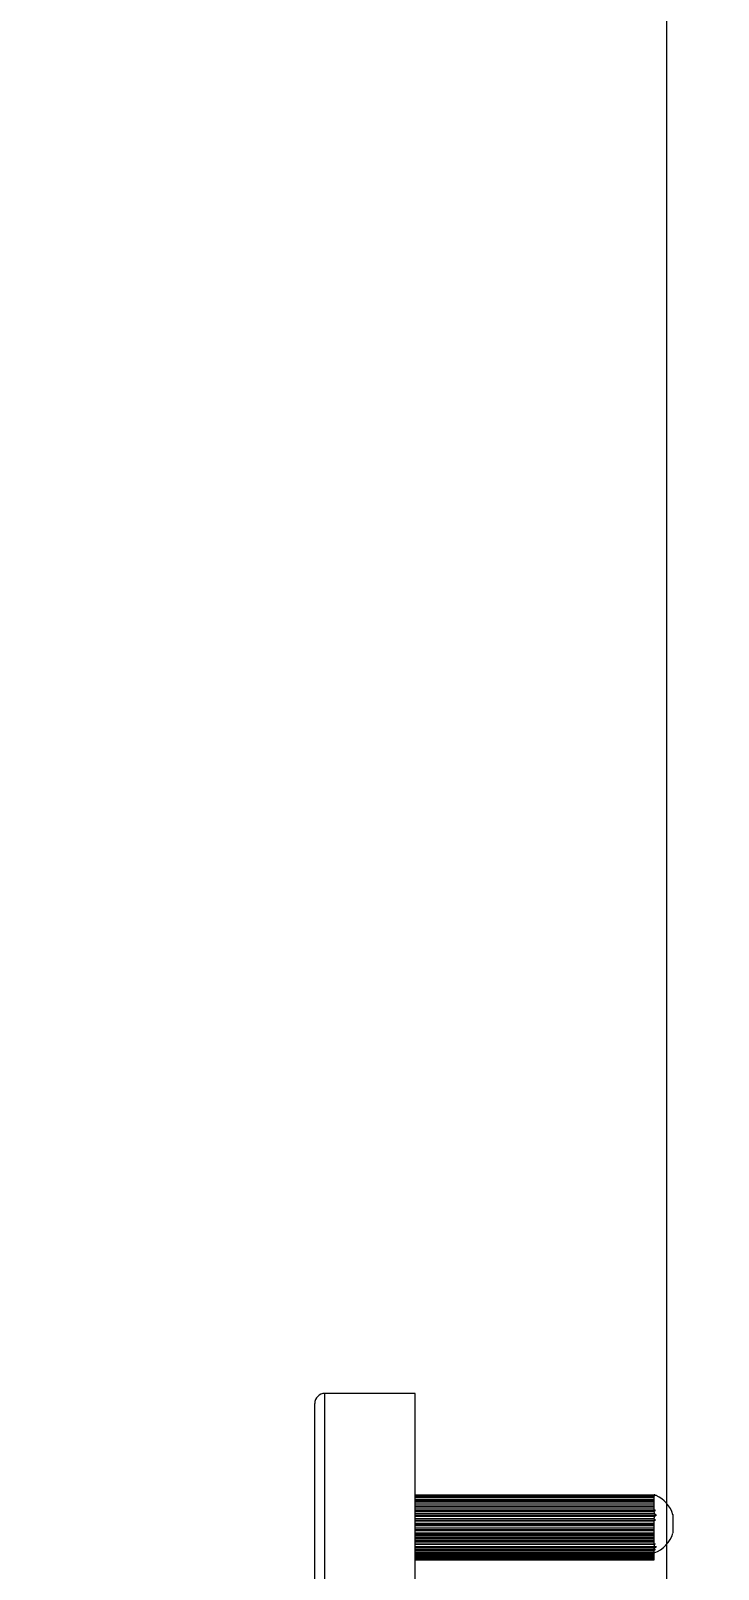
# Model space of a CAD drawing. Extents: x 3274 to 6433, y 0 to 2315.
# Drawn here: x 5386 to 5454.6, y 1214.8 to 1368.2 of the extents above; entities that cross this region are included whole.
import ezdxf

# ---------------------------------------------------------------- set-up
doc = ezdxf.new("R2010")
doc.units = 0
doc.header["$LTSCALE"] = 4
doc.header["$MEASUREMENT"] = 0
doc.header["$PDMODE"] = 3
doc.header["$PDSIZE"] = -10
doc.layers.get('0').update_dxf_attribs({"linetype": 'CONTINUOUS'})
doc.layers.get('DEFPOINTS').update_dxf_attribs({"linetype": 'CONTINUOUS'})
doc.layers.add('1', color=7, linetype='CONTINUOUS', true_color=0xffffff)
doc.layers.add('치수선', color=7, linetype='CONTINUOUS', lineweight=20)
doc.styles.add('Daelim Dimension', font='NanumGothic.ttf')
doc.dimstyles.new('DEFAULT', dxfattribs={"dimscale": 2, "dimtxt": 2, "dimasz": 2, "dimexe": 0, "dimexo": 2, "dimgap": 1, "dimtad": 1, "dimdec": 1, "dimzin": 9, "dimdsep": 46, "dimtxsty": 'Daelim Dimension', "dimcen": 0.5, "dimclrd": 252, "dimclre": 252, "dimclrt": 3, "dimadec": 1, "dimazin": 0, "dimtfac": 1, "dimtdec": 1, "dimtix": 1, "dimtmove": 0, "dimatfit": 3, "dimfxl": 1, "dimtolj": 1, "dimtzin": 1, "dimlwd": 9, "dimlwe": 9, "dimarcsym": 0})

# ---------------------------------------------------------------- blocks, each defined once
blk = doc.blocks.new('*D7')
at = {"color": 5, "lineweight": 9, "ltscale": 0.5, "transparency": 16777216}
for p, q in [((5311.35, 1470.14), (5679.88, 1470.14)), ((5677.88, 454.87), (5677.88, 1462.14)), ((5485.69, 446.87), (5679.88, 446.87))]:
    blk.add_line(p, q, dxfattribs=at)
at = {"color": 5, "ltscale": 0.5, "transparency": 16777216}
for points in [[(5676.54, 1462.14), (5679.21, 1462.14), (5677.88, 1470.14)], [(5676.54, 454.87), (5679.21, 454.87), (5677.88, 446.87)]]:
    blk.add_solid(points, dxfattribs=at)
at = {"layer": 'DEFPOINTS', "color": 0, "ltscale": 0.5, "transparency": 16777216}
for p in [(5307.35, 1470.14), (5677.88, 1470.14), (5481.69, 446.87)]:
    blk.add_point(p, dxfattribs=at)
at = {"color": 7, "ltscale": 0.5, "transparency": 16777216, "insert": (5662.17, 958.51), "char_height": 20, "attachment_point": 5, "rotation": 90, "style": 'Daelim Dimension'}
blk.add_mtext('\\A1;(1140)', dxfattribs=at)

msp = doc.modelspace()

# ---------------------------------------------------------------- linework, layer by layer
at = {"layer": '1', "color": 7, "linetype": 'Continuous', "lineweight": 18}
for p, q in [((5414.35, 1204.87), (5414.35, 1231.37)), ((5424.35, 1232.37), (5415.35, 1232.37)), ((5424.35, 1204.87), (5424.35, 1232.37)), ((5424.35, 1222.28), (5448.19, 1222.28)), ((5448.19, 1222.14), (5448.19, 1222.28)), ((5424.35, 1222.13), (5448.19, 1222.13)), ((5448.19, 1221.66), (5424.35, 1221.66)), ((5424.35, 1221.18), (5448.19, 1221.18)), ((5424.35, 1220.71), (5448.31, 1220.71)), ((5448.19, 1222.13), (5448.19, 1222.14)), ((5448.19, 1222.13), (5448.19, 1222.13)), ((5448.19, 1222), (5448.19, 1222.13)), ((5448.19, 1221.83), (5448.19, 1222)), ((5448.19, 1221.66), (5448.19, 1221.83)), ((5448.19, 1221.53), (5448.19, 1221.66)), ((5448.19, 1221.36), (5448.19, 1221.53)), ((5448.19, 1221.18), (5448.19, 1221.36)), ((5448.19, 1221.05), (5448.19, 1221.18)), ((5448.19, 1220.88), (5448.19, 1221.05)), ((5448.19, 1220.76), (5448.19, 1220.88)), ((5448.19, 1220.58), (5448.19, 1220.64)), ((5424.35, 1220.23), (5448.4, 1220.23)), ((5424.35, 1219.75), (5448.3, 1219.75)), ((5448.19, 1219.28), (5424.35, 1219.28)), ((5448.19, 1220.55), (5448.19, 1220.58)), ((5448.19, 1219.92), (5448.19, 1219.94)), ((5448.19, 1219.85), (5448.19, 1219.92)), ((5448.19, 1219.63), (5448.19, 1219.73)), ((5448.19, 1219.44), (5448.19, 1219.63)), ((5448.19, 1219.28), (5448.19, 1219.44)), ((5448.19, 1219.16), (5448.19, 1219.28)), ((5448.19, 1218.96), (5448.19, 1219.16)), ((5450.05, 1220.29), (5450.05, 1219.37)), ((5450.05, 1219.37), (5450.05, 1218.46)), ((5424.35, 1218.8), (5448.19, 1218.8)), ((5448.19, 1218.33), (5424.35, 1218.33)), ((5448.19, 1218.28), (5424.35, 1218.28)), ((5424.35, 1218.27), (5448.19, 1218.27)), ((5424.35, 1217.97), (5448.19, 1217.97)), ((5424.35, 1217.68), (5448.19, 1217.68)), ((5448.19, 1218.8), (5448.19, 1218.96)), ((5448.19, 1218.68), (5448.19, 1218.8)), ((5448.19, 1218.48), (5448.19, 1218.68)), ((5448.19, 1218.33), (5448.19, 1218.48)), ((5448.19, 1218.33), (5448.19, 1218.33)), ((5448.19, 1218.28), (5448.19, 1218.33)), ((5448.19, 1218.27), (5448.19, 1218.28)), ((5448.19, 1218.14), (5448.19, 1218.27)), ((5448.19, 1218.01), (5448.19, 1218.14)), ((5448.19, 1217.97), (5448.19, 1218.01)), ((5448.19, 1217.84), (5448.19, 1217.97)), ((5448.19, 1217.72), (5448.19, 1217.84)), ((5448.19, 1217.68), (5448.19, 1217.72)), ((5448.19, 1217.54), (5448.19, 1217.68)), ((5448.19, 1217.36), (5424.35, 1217.36)), ((5448.19, 1217.3), (5424.35, 1217.3)), ((5424.35, 1217.09), (5448.33, 1217.09)), ((5424.35, 1216.79), (5448.22, 1216.79)), ((5424.35, 1216.49), (5448.19, 1216.49)), ((5424.35, 1216.2), (5448.19, 1216.2)), ((5448.19, 1217.36), (5448.19, 1217.54)), ((5448.19, 1217.32), (5448.19, 1217.3)), ((5448.19, 1217.24), (5448.19, 1217.3)), ((5448.19, 1216.83), (5448.19, 1216.87)), ((5448.19, 1216.79), (5448.19, 1216.83)), ((5448.19, 1216.64), (5448.19, 1216.75)), ((5448.19, 1216.53), (5448.19, 1216.64)), ((5448.19, 1216.49), (5448.19, 1216.53)), ((5448.19, 1216.34), (5448.19, 1216.5)), ((5448.19, 1216.24), (5448.19, 1216.34)), ((5448.19, 1216.2), (5448.19, 1216.24)), ((5448.19, 1216.04), (5448.19, 1216.2)), ((5448.19, 1216.2), (5448.19, 1216.2)), ((5448.19, 1215.94), (5448.19, 1216.04)), ((5424.35, 1215.9), (5448.19, 1215.9)), ((5424.35, 1215.78), (5448.19, 1215.78)), ((5448.19, 1215.9), (5448.19, 1215.94)), ((5448.19, 1215.9), (5448.19, 1215.87)), ((5448.19, 1215.78), (5448.19, 1215.87))]:
    msp.add_line(p, q, dxfattribs=at)
at = {"layer": '1', "color": 7, "linetype": 'Continuous', "lineweight": 13}
for p, q in [((5415.35, 1204.87), (5415.35, 1232.37)), ((5448.26, 1222.2), (5448.25, 1222.2)), ((5448.19, 1222.14), (5424.35, 1222.14)), ((5424.35, 1222.13), (5448.19, 1222.13)), ((5448.19, 1222), (5424.35, 1222)), ((5424.35, 1221.83), (5448.19, 1221.83)), ((5448.19, 1221.53), (5424.35, 1221.53)), ((5424.35, 1221.36), (5448.19, 1221.36)), ((5448.19, 1221.05), (5424.35, 1221.05)), ((5424.35, 1220.88), (5448.19, 1220.88)), ((5448.19, 1220.58), (5424.35, 1220.58)), ((5424.35, 1220.4), (5448.23, 1220.4)), ((5448.23, 1220.1), (5424.35, 1220.1)), ((5424.35, 1219.92), (5448.19, 1219.92)), ((5448.19, 1219.63), (5424.35, 1219.63)), ((5424.35, 1219.44), (5448.19, 1219.44)), ((5448.19, 1219.16), (5424.35, 1219.16)), ((5424.35, 1218.96), (5448.19, 1218.96)), ((5448.19, 1218.68), (5424.35, 1218.68)), ((5424.35, 1218.48), (5448.19, 1218.48)), ((5424.35, 1218.33), (5448.19, 1218.33)), ((5448.19, 1218.14), (5424.35, 1218.14)), ((5424.35, 1218.01), (5448.19, 1218.01)), ((5448.19, 1217.84), (5424.35, 1217.84)), ((5424.35, 1217.72), (5448.19, 1217.72)), ((5448.19, 1217.54), (5424.35, 1217.54)), ((5424.35, 1217.13), (5448.23, 1217.13)), ((5448.22, 1216.94), (5424.35, 1216.94)), ((5424.35, 1216.83), (5448.19, 1216.83)), ((5448.19, 1216.64), (5424.35, 1216.64)), ((5424.35, 1216.53), (5448.19, 1216.53)), ((5448.19, 1216.34), (5424.35, 1216.34)), ((5424.35, 1216.24), (5448.19, 1216.24)), ((5424.35, 1216.2), (5448.19, 1216.2)), ((5448.19, 1216.04), (5424.35, 1216.04)), ((5424.35, 1215.94), (5448.19, 1215.94)), ((5424.35, 1215.87), (5448.19, 1215.87))]:
    msp.add_line(p, q, dxfattribs=at)
at = {"layer": '1', "color": 7, "linetype": 'Continuous', "lineweight": 18}
for centre, radius, start, end in [((5415.35, 1231.37), 1, 90, 180), ((5447.09, 1219.37), 3.1, 17.1498, 65.581), ((5447.09, 1219.37), 3.1, 290.842, 342.8502)]:
    msp.add_arc(centre, radius, start, end, dxfattribs=at)
for centre, major_axis, ratio, start_param, end_param in [((5447.09, 1220.14), (-2.83, 0), 0.8, 4.269174, 4.290256), ((5447.09, 1220.63), (-2.29, 0), 0.8, 4.153891, 4.174856), ((5447.09, 1220.39), (-2.6, 0), 0.8, 4.196191, 4.200622), ((5447.09, 1220.38), (-2.61, 0), 0.8, 4.184012, 4.203325), ((5447.09, 1220.39), (-2.6, 0), 0.8, 4.181311, 4.196191), ((5447.09, 1220.25), (1.15, 0), 0.952891, 0.139249, 0.27946), ((5447.09, 1220.25), (1.15, 0), 0.952891, 6.003725, 6.153133), ((5447.09, 1218.13), (2.82, 0), 0.294542, 5.114688, 5.160774), ((5447.09, 1219.34), (2.31, 0), 0.999885, 5.211717, 5.271192), ((5447.09, 1217.06), (-1.15, 0), 0.595557, 3.243686, 3.411305), ((5447.09, 1217.06), (-1.15, 0), 0.595557, 2.87188, 2.9713)]:
    msp.add_ellipse(centre, major_axis=major_axis, ratio=ratio, start_param=start_param, end_param=end_param, dxfattribs=at)
msp.add_open_spline([(5448.26, 1222.25), (5448.25, 1222.25), (5448.24, 1222.25), (5448.22, 1222.26), (5448.2, 1222.27), (5448.19, 1222.27)], degree=3, knots=[0, 0, 0, 0, 0.413773, 0.413773, 1, 1, 1, 1], dxfattribs=at)
for points in [[(5448.19, 1222.27), (5448.21, 1222.27), (5448.24, 1222.25), (5448.29, 1222.23), (5448.34, 1222.21), (5448.36, 1222.2)], [(5448.26, 1222.2), (5448.25, 1222.21), (5448.24, 1222.21), (5448.21, 1222.22), (5448.2, 1222.23), (5448.19, 1222.23)], [(5448.19, 1222.22), (5448.2, 1222.22), (5448.21, 1222.22), (5448.23, 1222.21), (5448.24, 1222.2), (5448.25, 1222.2)], [(5448.31, 1220.71), (5448.3, 1220.71), (5448.27, 1220.72), (5448.23, 1220.74), (5448.2, 1220.75), (5448.19, 1220.76)], [(5448.19, 1220.64), (5448.2, 1220.65), (5448.22, 1220.67), (5448.26, 1220.69), (5448.29, 1220.7), (5448.31, 1220.71)], [(5448.3, 1219.75), (5448.29, 1219.76), (5448.25, 1219.78), (5448.22, 1219.82), (5448.2, 1219.84), (5448.19, 1219.85)], [(5448.19, 1219.73), (5448.2, 1219.73), (5448.23, 1219.74), (5448.26, 1219.75), (5448.29, 1219.75), (5448.3, 1219.75)], [(5448.4, 1220.23), (5448.39, 1220.24), (5448.37, 1220.25), (5448.34, 1220.27), (5448.31, 1220.29), (5448.29, 1220.31), (5448.27, 1220.33), (5448.25, 1220.35), (5448.24, 1220.36), (5448.23, 1220.38), (5448.23, 1220.39), (5448.23, 1220.4)], [(5448.23, 1220.1), (5448.23, 1220.11), (5448.23, 1220.12), (5448.24, 1220.14), (5448.25, 1220.15), (5448.27, 1220.17), (5448.29, 1220.18), (5448.31, 1220.2), (5448.34, 1220.21), (5448.37, 1220.22), (5448.39, 1220.23), (5448.4, 1220.23)], [(5448.3, 1216.8), (5448.29, 1216.8), (5448.26, 1216.79), (5448.22, 1216.79), (5448.2, 1216.79), (5448.19, 1216.79)], [(5448.19, 1216.75), (5448.23, 1216.76), (5448.26, 1216.78), (5448.3, 1216.8)], [(5448.22, 1216.94), (5448.22, 1216.94), (5448.22, 1216.95), (5448.23, 1216.96), (5448.24, 1216.98), (5448.26, 1216.99), (5448.28, 1217.01), (5448.31, 1217.03), (5448.34, 1217.05), (5448.37, 1217.07), (5448.39, 1217.08), (5448.4, 1217.09)], [(5448.4, 1217.09), (5448.39, 1217.09), (5448.37, 1217.09), (5448.34, 1217.09), (5448.31, 1217.09), (5448.29, 1217.09), (5448.27, 1217.09), (5448.25, 1217.1), (5448.24, 1217.11), (5448.23, 1217.12), (5448.23, 1217.12), (5448.23, 1217.13)]]:
    msp.add_open_spline(points, degree=3, dxfattribs=at)
at = {"layer": '치수선'}
msp.add_line((5449.45, 281.54), (5449.45, 1534.33), dxfattribs=at)

# ---------------------------------------------------------------- dimensions: what is measured, and where the dimension line sits
at = {"color": 5, "ltscale": 0.5}
dim = msp.add_linear_dim(base=(5677.88, 1470.14), p1=(5481.69, 446.87), p2=(5307.35, 1470.14), angle=90, text='(1140)', dimstyle='DEFAULT', override={"dimtxt": 10, "dimasz": 4, "dimexe": 1, "dimdec": 0, "dimclrd": 5, "dimclre": 5, "dimclrt": 7}, dxfattribs=at)
dim.commit()
dim.dimension.update_dxf_attribs({"geometry": '*D7', "text_midpoint": (5662.17, 958.51)})

doc.saveas('drawing.dxf')
